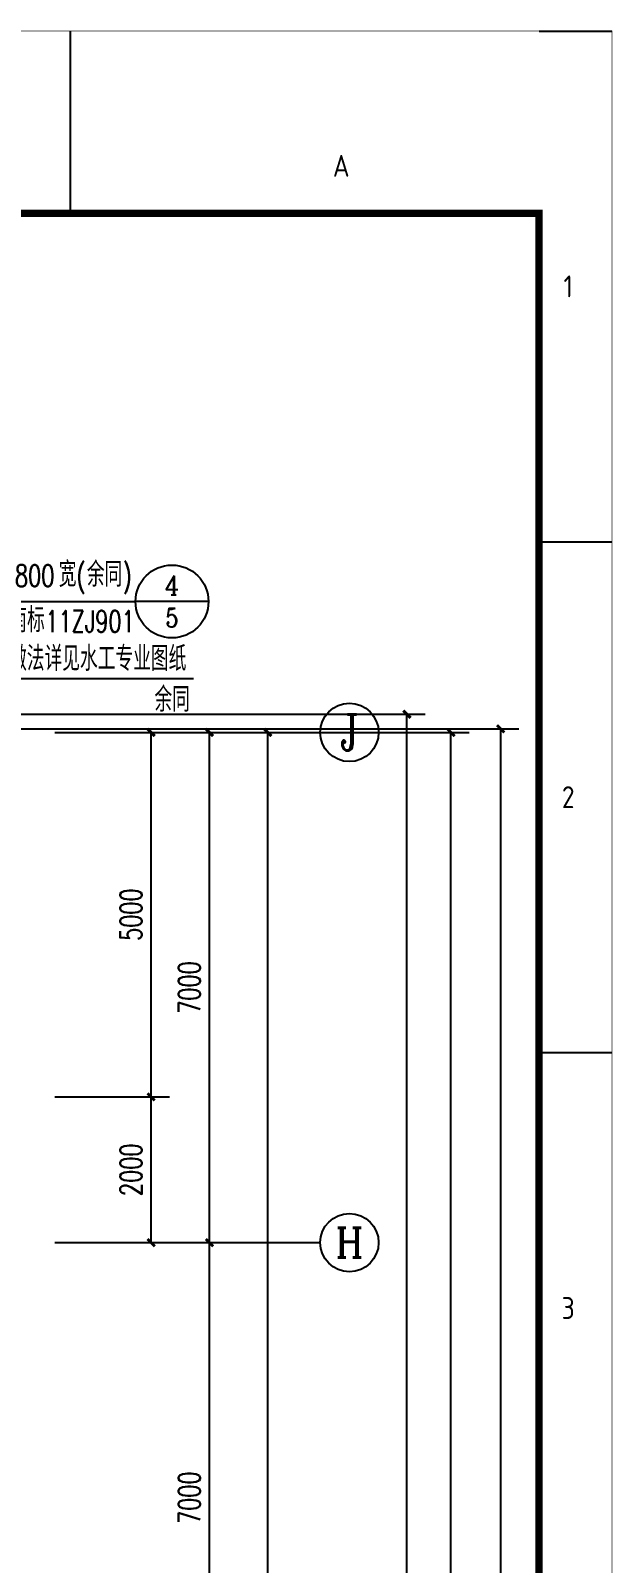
# Model space of a CAD drawing. Extents: x -59142 to 322364, y -122476 to 91021.
# Drawn here: x -7688 to 288, y 69972 to 91001 of the extents above; entities that cross this region are included whole.
import ezdxf
from ezdxf.enums import TextEntityAlignment as Align

# ---------------------------------------------------------------- set-up
doc = ezdxf.new("R2010")
doc.units = 0
doc.header["$LTSCALE"] = 1000
doc.header["$MEASUREMENT"] = 0
for name, color, linetype in [('AXIS', 3, 'Continuous'), ('AXIS_TEXT', 7, 'Continuous'), ('DIM_IDEN', 3, 'Continuous'), ('DIM_LEAD', 3, 'Continuous'), ('PUB_DIM', 3, 'Continuous'), ('PUB_TEXT', 7, 'Continuous')]:
    doc.layers.add(name, color=color, linetype=linetype)
doc.styles.add('_TCH_AXIS', font='COMPLEX', dxfattribs={"bigfont": 'GBCBIG'})
doc.styles.add('_TCH_DIM', font='SIMPLEX', dxfattribs={"bigfont": 'GBCBIG'})
doc.styles.add('_TCH_DIM_T3', font='SIMPLEX', dxfattribs={"width": 0.705882, "bigfont": 'GBCBIG'})
doc.styles.add('_TCH_LABEL', font='COMPLEX', dxfattribs={"bigfont": 'GBCBIG'})
doc.styles.add('COMPLEX', font='COMPLEX')
doc.styles.get("Standard").update_dxf_attribs({"font": 'gbenor.shx', "bigfont": 'gbcbig.shx'})
doc.styles.add('TK', font='GEDITXT.SHX', dxfattribs={"width": 0.85, "height": 3.5, "bigfont": 'DXT.SHX'})
doc.dimstyles.new('_TCH_ARCH&&100', dxfattribs={"dimtxt": 297.5, "dimasz": 100, "dimexe": 250, "dimexo": 300, "dimgap": 126.25, "dimtad": 1, "dimdec": 0, "dimzin": 0, "dimdsep": 46, "dimtxsty": '_TCH_DIM_T3', "dimblk": 'ARCHTICK', "dimcen": 0.09, "dimazin": 2, "dimtfac": 1, "dimtdec": 0, "dimtix": 1, "dimtmove": 2, "dimatfit": 3, "dimfxl": 1, "dimtolj": 1, "dimtzin": 0, "dimarcsym": 0})
doc.dimstyles.get("Standard").update_dxf_attribs({"dimscale": 100, "dimtxt": 3.5, "dimasz": 1, "dimexe": 2.5, "dimexo": 3, "dimgap": 1.5, "dimtad": 1, "dimdec": 0, "dimzin": 0, "dimdsep": 46, "dimtxsty": 'Standard', "dimblk": 'ARCHTICK', "dimcen": 0.09, "dimadec": 0, "dimazin": 0, "dimtfac": 1, "dimtdec": 0, "dimtix": 1, "dimtmove": 2, "dimatfit": 3, "dimfxl": 1, "dimtolj": 1, "dimtzin": 0, "dimarcsym": 0})

# ---------------------------------------------------------------- blocks, each defined once
blk = doc.blocks.new('GEDI_WK_A1_V')
at = {"color": 3}
for p, q in [((519.75, 816), (519.75, 841)), ((584, 841), (594, 841)), ((584, 770.92), (594, 770.92)), ((584, 700.83), (594, 700.83))]:
    blk.add_line(p, q, dxfattribs=at)
for points, const_width in [([(0, 841), (0, 0), (594, 0), (594, 841)], 0.1), ([(10, 816), (10, 10), (584, 10), (584, 816)], 1)]:
    blk.add_lwpolyline(points, close=True, dxfattribs=dict(at, const_width=const_width))
blk.add_text('A', height=3, dxfattribs=at).set_placement((556.88, 821), align=Align.CENTER)
for s, p in [('1', (588, 805.96)), ('2', (588, 735.88)), ('3', (588, 665.79))]:
    blk.add_text(s, height=3, dxfattribs=at).set_placement(p, align=Align.MIDDLE)
blk = doc.blocks.new('A$C711966D6')
blk.add_blockref('GEDI_WK_A1_V', (0, 0))
at = {"style": 'TK', "width": 0.85}
for tag, height, p in [('PROJECTNAME', 4.75, (529, 44)), ('PHASE', 4, (571, 44)), ('DRAWINGNAME', 4.75, (539, 31))]:
    blk.add_attdef(tag, text='', height=height, dxfattribs=at).set_placement(p, align=Align.MIDDLE_CENTER)
for tag, p, height in [('APPROVE', (416, 32.75), 3.5), ('DESIGN', (461, 32.75), 3.5), ('REVIEW1', (416, 25.75), 3.5), ('DRAW', (461, 25.75), 3.5), ('REVIEW2', (416, 18.75), 3.5), ('PROPORTION', (461, 18.75), 3.5), ('DRAWINGNUMBER', (511, 18.5), 4), ('CHECK', (416, 11.75), 3.5), ('DATE', (461, 11.75), 3.5), ('VERSION', (577, 11.75), 3.5)]:
    blk.add_attdef(tag, p, '', height=height, dxfattribs=at)
blk = doc.blocks.new('是飞洒发时')
at = {"xscale": 100, "yscale": 100, "zscale": 100}
blk.add_blockref('A$C711966D6', (0, 0), dxfattribs=at)
blk = doc.blocks.new('_ArchTick')
at = {"color": 0, "linetype": 'ByBlock', "const_width": 0.4}
blk.add_lwpolyline([(-0.5, -0.5), (0.5, 0.5)], dxfattribs=at)
blk = doc.blocks.new('*D1441')
at = {"layer": 'Defpoints', "color": 0, "transparency": 16777216}
for p in [(-7658, 81372), (-6036, 81372), (-7658, 76372)]:
    blk.add_point(p, dxfattribs=at)
at = {"layer": 'PUB_DIM', "color": 0, "lineweight": -2, "transparency": 16777216}
for p, q in [((-7358, 81372), (-5786, 81372)), ((-6036, 76372), (-6036, 81372)), ((-7358, 76372), (-5786, 76372))]:
    blk.add_line(p, q, dxfattribs=at)
at = {"layer": 'PUB_DIM', "color": 0, "lineweight": -2, "transparency": 16777216, "xscale": 100, "yscale": 100, "zscale": 100}
for p, rotation in [((-6036, 81372), 90), ((-6036, 76372), 270)]:
    blk.add_blockref('_ArchTick', p, dxfattribs=dict(at, rotation=rotation))
at = {"layer": 'PUB_DIM', "color": 0, "transparency": 16777216, "insert": (-6312, 78872), "char_height": 297.5, "attachment_point": 5, "rotation": 90, "style": '_TCH_DIM_T3'}
blk.add_mtext('\\A1;5000', dxfattribs=at)
blk = doc.blocks.new('*D1442')
at = {"layer": 'Defpoints', "color": 0, "transparency": 16777216}
for p in [(-7658, 76372), (-6036, 76372), (-7658, 74372)]:
    blk.add_point(p, dxfattribs=at)
at = {"layer": 'PUB_DIM', "color": 0, "lineweight": -2, "transparency": 16777216}
for p, q in [((-7358, 76372), (-5786, 76372)), ((-6036, 74372), (-6036, 76372)), ((-7358, 74372), (-5786, 74372))]:
    blk.add_line(p, q, dxfattribs=at)
at = {"layer": 'PUB_DIM', "color": 0, "lineweight": -2, "transparency": 16777216, "xscale": 100, "yscale": 100, "zscale": 100}
for p, rotation in [((-6036, 76372), 90), ((-6036, 74372), 270)]:
    blk.add_blockref('_ArchTick', p, dxfattribs=dict(at, rotation=rotation))
at = {"layer": 'PUB_DIM', "color": 0, "transparency": 16777216, "insert": (-6312, 75372), "char_height": 297.5, "attachment_point": 5, "rotation": 90, "style": '_TCH_DIM_T3'}
blk.add_mtext('\\A1;2000', dxfattribs=at)
blk = doc.blocks.new('*D1574')
at = {"layer": 'AXIS', "color": 0, "lineweight": -2, "transparency": 16777216}
for p, q in [((-6728, 74372), (-4986, 74372)), ((-5236, 67372), (-5236, 74372)), ((-6728, 67372), (-4986, 67372))]:
    blk.add_line(p, q, dxfattribs=at)
at = {"layer": 'Defpoints', "color": 0, "transparency": 16777216}
for p in [(-7028, 74372), (-5236, 74372), (-7028, 67372)]:
    blk.add_point(p, dxfattribs=at)
at = {"layer": 'AXIS', "color": 0, "lineweight": -2, "transparency": 16777216, "xscale": 100, "yscale": 100, "zscale": 100}
for p, rotation in [((-5236, 74372), 90), ((-5236, 67372), 270)]:
    blk.add_blockref('_ArchTick', p, dxfattribs=dict(at, rotation=rotation))
at = {"layer": 'AXIS', "color": 0, "transparency": 16777216, "insert": (-5512, 70872), "char_height": 297.5, "attachment_point": 5, "rotation": 90, "style": '_TCH_DIM_T3'}
blk.add_mtext('\\A1;7000', dxfattribs=at)
blk = doc.blocks.new('*D1575')
at = {"layer": 'AXIS', "color": 0, "lineweight": -2, "transparency": 16777216}
for p, q in [((-6728, 81372), (-4986, 81372)), ((-5236, 74372), (-5236, 81372)), ((-6728, 74372), (-4986, 74372))]:
    blk.add_line(p, q, dxfattribs=at)
at = {"layer": 'Defpoints', "color": 0, "transparency": 16777216}
for p in [(-7028, 81372), (-5236, 81372), (-7028, 74372)]:
    blk.add_point(p, dxfattribs=at)
at = {"layer": 'AXIS', "color": 0, "lineweight": -2, "transparency": 16777216, "xscale": 100, "yscale": 100, "zscale": 100}
for p, rotation in [((-5236, 81372), 90), ((-5236, 74372), 270)]:
    blk.add_blockref('_ArchTick', p, dxfattribs=dict(at, rotation=rotation))
at = {"layer": 'AXIS', "color": 0, "transparency": 16777216, "insert": (-5512, 77872), "char_height": 297.5, "attachment_point": 5, "rotation": 90, "style": '_TCH_DIM_T3'}
blk.add_mtext('\\A1;7000', dxfattribs=at)
blk = doc.blocks.new('*D1577')
at = {"layer": 'AXIS', "color": 0, "lineweight": -2, "transparency": 16777216}
for p, q in [((-6728, 81372), (-4187, 81372)), ((-4437, 26872), (-4437, 81372)), ((-6728, 26872), (-4187, 26872))]:
    blk.add_line(p, q, dxfattribs=at)
at = {"layer": 'Defpoints', "color": 0, "transparency": 16777216}
for p in [(-7028, 81372), (-4437, 81372), (-7028, 26872)]:
    blk.add_point(p, dxfattribs=at)
at = {"layer": 'AXIS', "color": 0, "lineweight": -2, "transparency": 16777216, "xscale": 100, "yscale": 100, "zscale": 100}
for p, rotation in [((-4437, 81372), 90), ((-4437, 26872), 270)]:
    blk.add_blockref('_ArchTick', p, dxfattribs=dict(at, rotation=rotation))
at = {"layer": 'AXIS', "color": 0, "transparency": 16777216, "insert": (-4712, 54122), "char_height": 297.5, "attachment_point": 5, "rotation": 90, "style": '_TCH_DIM_T3'}
blk.add_mtext('\\A1;54500', dxfattribs=at)
blk = doc.blocks.new('_AXISO')
blk.add_circle((0, 0), 0.5)
at = {"layer": 'AXIS_TEXT', "style": 'COMPLEX', "width": 1.041667}
blk.add_attdef('A', text='', height=0.56, dxfattribs=at).set_placement((-0.25, -0.28), (0.25, -0.28), align=Align.FIT)
blk = doc.blocks.new('*D1598')
at = {"color": 0, "lineweight": -2, "transparency": 16777216}
for p, q in [((-3887, 81372), (-1675, 81372)), ((-1925, 26872), (-1925, 81372)), ((-3887, 26872), (-1675, 26872))]:
    blk.add_line(p, q, dxfattribs=at)
at = {"layer": 'Defpoints', "color": 0, "transparency": 16777216}
for p in [(-4187, 81372), (-1925, 81372), (-4187, 26872)]:
    blk.add_point(p, dxfattribs=at)
at = {"color": 0, "lineweight": -2, "transparency": 16777216, "xscale": 100, "yscale": 100, "zscale": 100}
for p, rotation in [((-1925, 81372), 90), ((-1925, 26872), 270)]:
    blk.add_blockref('_ArchTick', p, dxfattribs=dict(at, rotation=rotation))
at = {"color": 0, "transparency": 16777216, "insert": (-2250, 54122), "char_height": 350, "attachment_point": 5, "rotation": 90}
blk.add_mtext('\\A1;54500', dxfattribs=at)
blk = doc.blocks.new('*D1610')
at = {"color": 0, "lineweight": -2, "transparency": 16777216}
for p, q in [((-9684, 81622), (-2279, 81622)), ((-2529, 26622), (-2529, 81622)), ((-9684, 26622), (-2279, 26622))]:
    blk.add_line(p, q, dxfattribs=at)
at = {"layer": 'Defpoints', "color": 0, "transparency": 16777216}
for p in [(-9984, 81622), (-2529, 81622), (-9984, 26622)]:
    blk.add_point(p, dxfattribs=at)
at = {"color": 0, "lineweight": -2, "transparency": 16777216, "xscale": 100, "yscale": 100, "zscale": 100}
for p, rotation in [((-2529, 81622), 90), ((-2529, 26622), 270)]:
    blk.add_blockref('_ArchTick', p, dxfattribs=dict(at, rotation=rotation))
at = {"color": 0, "transparency": 16777216, "insert": (-2854, 54122), "char_height": 350, "attachment_point": 5, "rotation": 90}
blk.add_mtext('\\A1;55000', dxfattribs=at)
blk = doc.blocks.new('*D1611')
at = {"color": 0, "lineweight": -2, "transparency": 16777216}
for p, q in [((-9884, 81422), (-993, 81422)), ((-1243, 26822), (-1243, 81422)), ((-9884, 26822), (-993, 26822))]:
    blk.add_line(p, q, dxfattribs=at)
at = {"layer": 'Defpoints', "color": 0, "transparency": 16777216}
for p in [(-10184, 81422), (-1243, 81422), (-10184, 26822)]:
    blk.add_point(p, dxfattribs=at)
at = {"color": 0, "lineweight": -2, "transparency": 16777216, "xscale": 100, "yscale": 100, "zscale": 100}
for p, rotation in [((-1243, 81422), 90), ((-1243, 26822), 270)]:
    blk.add_blockref('_ArchTick', p, dxfattribs=dict(at, rotation=rotation))
at = {"color": 0, "transparency": 16777216, "insert": (-1568, 54122), "char_height": 350, "attachment_point": 5, "rotation": 90}
blk.add_mtext('\\A1;54600', dxfattribs=at)

msp = doc.modelspace()

# ---------------------------------------------------------------- linework, layer by layer
at = {"layer": 'AXIS'}
for p, q in [((-7358.4, 81372.1), (-3716.8, 81372.1)), ((-7358.4, 74372.1), (-3716.8, 74372.1))]:
    msp.add_line(p, q, dxfattribs=at)
at = {"layer": 'DIM_IDEN'}
for p in [(-10680.5, 83168.5), (-5250.5, 83168.5)]:
    msp.add_line(p, (-6250.5, 83168.5), dxfattribs=at)
msp.add_circle((-5750.5, 83168.5), 500, dxfattribs=at)
at = {"layer": 'DIM_LEAD'}
msp.add_line((-9092.6, 82111.5), (-5456.8, 82111.5), dxfattribs=at)

# ---------------------------------------------------------------- block references
msp.add_blockref('是飞洒发时', (-59117.5, 6896))
at = {"layer": 'AXIS'}
ref = msp.add_blockref('_AXISO', (-3316.8, 81372.1), dxfattribs=dict(at, xscale=800, yscale=800, zscale=800))
ref.add_attrib('A', 'J', dxfattribs={"layer": 'AXIS_TEXT', "height": 496.1, "style": '_TCH_AXIS'}).set_placement((-3446.7, 81124), (-3186.8, 81124), align=Align.FIT)
ref = msp.add_blockref('_AXISO', (-3316.8, 74372.1), dxfattribs=dict(at, xscale=800, yscale=800, zscale=800))
ref.add_attrib('A', 'H', dxfattribs={"layer": 'AXIS_TEXT', "height": 405.5, "style": '_TCH_AXIS'}).set_placement((-3509.9, 74169.3), (-3123.7, 74169.3), align=Align.FIT)

# ---------------------------------------------------------------- texts
at = {"layer": 'PUB_TEXT', "style": '_TCH_DIM'}
for s, height, p in [('宽', 337.6, (-7302.7, 83372.7)), ('余同', 337.59, (-6917, 83372.7)), ('中南标', 337.59, (-8222.7, 82747)), ('砂井做法详见水工专业图纸', 337.589, (-8469.8, 82216.5)), ('余同', 337.59, (-5990, 81656.5))]:
    msp.add_text(s, height=height, dxfattribs=at).set_placement(p)
at = {"layer": 'PUB_TEXT', "style": '_TCH_DIM', "width": 0.705882}
for s, p in [('(', (-7057, 83372.7)), (')', (-6425.5, 83372.7)), ('800', (-7902.7, 83372.7)), ('11ZJ901', (-7485.5, 82747))]:
    msp.add_text(s, height=297.5, dxfattribs=at).set_placement(p)
at = {"layer": 'PUB_TEXT', "style": '_TCH_LABEL'}
for s, height, p, p2 in [('4', 257.7, (-5848.7, 83261.5), (-5652.3, 83261.5)), ('5', 261, (-5837.5, 82814.9), (-5663.5, 82814.9))]:
    msp.add_text(s, height=height, dxfattribs=at).set_placement(p, p2, align=Align.FIT)

# ---------------------------------------------------------------- dimensions: what is measured, and where the dimension line sits
for base, p1, p2, picture, middle in [((-2529, 81622.1), (-9984.3, 26622.1), (-9984.3, 81622.1), '*D1610', (-2854, 54122.1)), ((-1243, 81422.1), (-10184.3, 26822.1), (-10184.3, 81422.1), '*D1611', (-1568, 54122.1)), ((-1925, 81372.1), (-4186.5, 26872.1), (-4186.5, 81372.1), '*D1598', (-2250, 54122.1))]:
    dim = msp.add_linear_dim(base=base, p1=p1, p2=p2, angle=90, dimstyle='Standard', override={"dimarcsym": 1})
    dim.commit()
    dim.dimension.update_dxf_attribs({"geometry": picture, "text_midpoint": middle})
at = {"layer": 'AXIS'}
for p1, p2, distance, picture, middle in [((-7027.7, 74372.1), (-7027.7, 81372.1), -1791.2, '*D1575', (-5511.5, 77872.1)), ((-7027.7, 26872.1), (-7027.7, 81372.1), -2591.2, '*D1577', (-4711.5, 54122.1)), ((-7027.7, 67372.1), (-7027.7, 74372.1), -1791.2, '*D1574', (-5511.5, 70872.1))]:
    dim = msp.add_aligned_dim(p1=p1, p2=p2, distance=distance, dimstyle='_TCH_ARCH&&100', dxfattribs=at)
    dim.commit()
    dim.dimension.update_dxf_attribs({"geometry": picture, "text_midpoint": middle})
at = {"layer": 'PUB_DIM'}
for p1, p2, picture, middle in [((-7658.4, 76372.1), (-7658.4, 81372.1), '*D1441', (-6311.5, 78872.1)), ((-7658.4, 74372.1), (-7658.4, 76372.1), '*D1442', (-6311.5, 75372.1))]:
    dim = msp.add_aligned_dim(p1=p1, p2=p2, distance=-1621.9, dimstyle='_TCH_ARCH&&100', dxfattribs=at)
    dim.commit()
    dim.dimension.update_dxf_attribs({"geometry": picture, "text_midpoint": middle})

doc.saveas('drawing.dxf')
